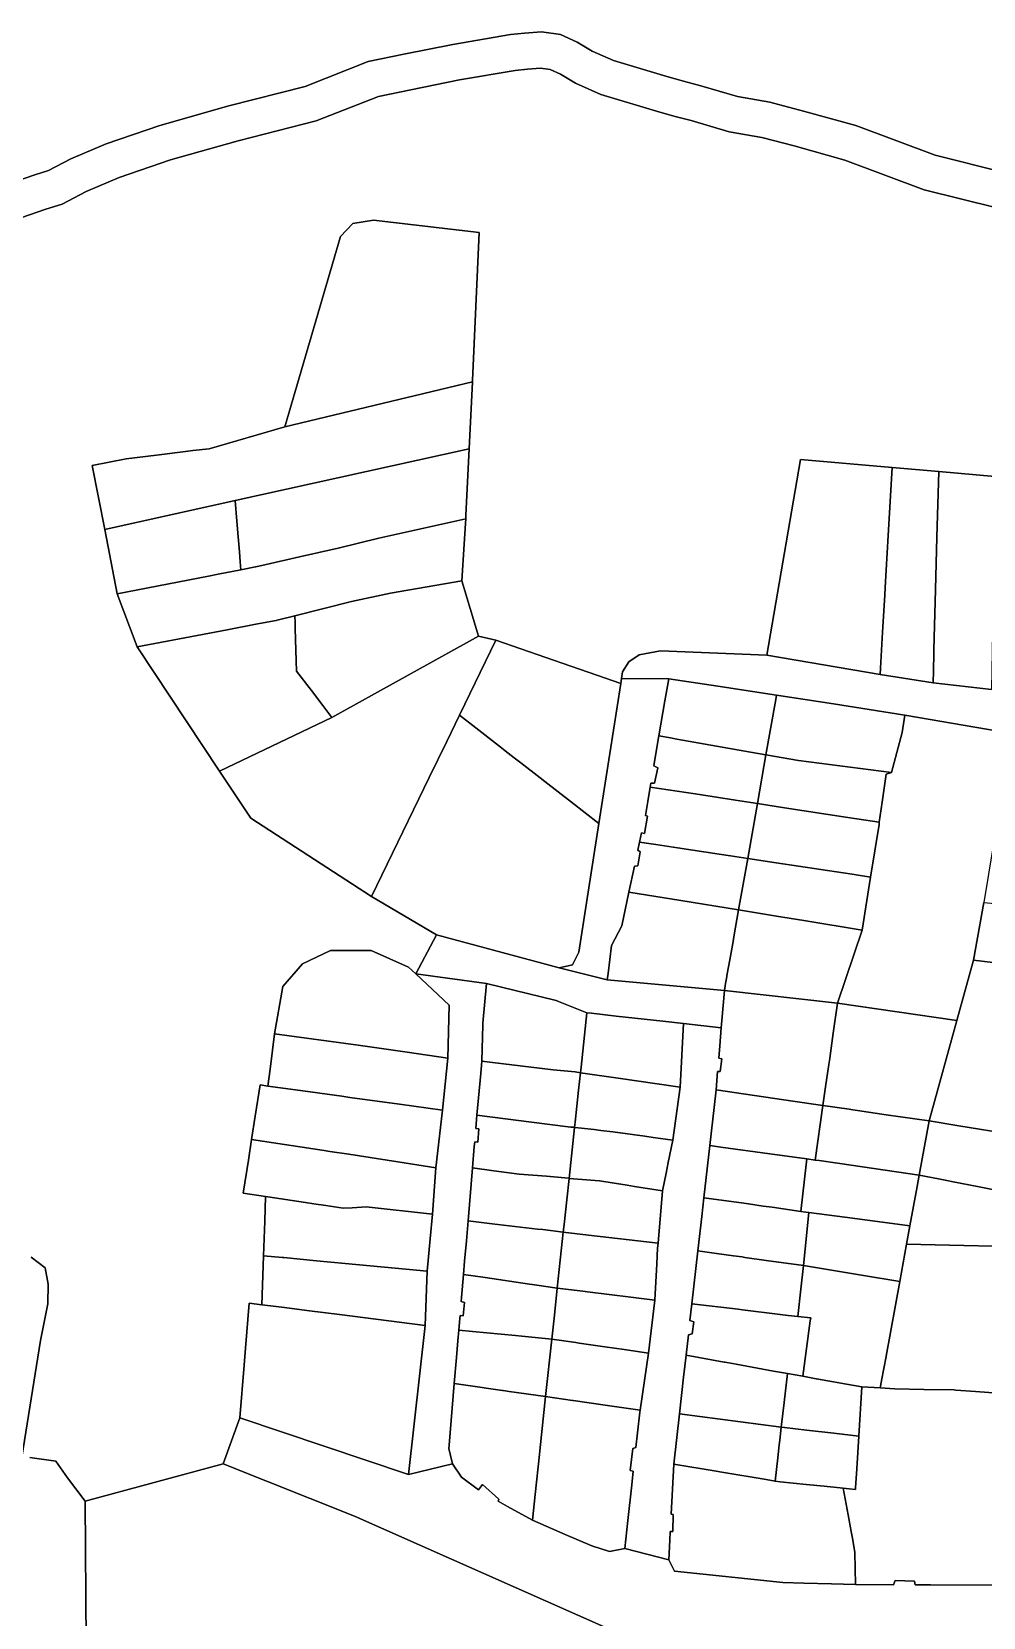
# Model space of a CAD drawing. Header units: inches. Extents: x 469561 to 471650, y 1000291 to 1003909.
# Drawn here: x 470096.2 to 470271.3, y 1002237.2 to 1002528.9 of the extents above; entities that cross this region are included whole.
import ezdxf

# ---------------------------------------------------------------- set-up
doc = ezdxf.new("R2010")
doc.units = ezdxf.units.IN
doc.header["$MEASUREMENT"] = 0
doc.layers.add('Gulele_10_08_New_Parcel', color=7, linetype='Continuous')

msp = doc.modelspace()

# ---------------------------------------------------------------- linework, layer by layer
at = {"layer": 'Gulele_10_08_New_Parcel'}
for points in [[(470086.4645, 1002499.0156), (470096.7161, 1002502.5503), (470099.2578, 1002503.3285), (470103.3565, 1002505.4625), (470109.8783, 1002508.2417), (470119.7295, 1002511.6239), (470132.4184, 1002515.1874), (470146.4736, 1002518.8035), (470158.0795, 1002523.3517), (470164.6548, 1002524.7047), (470173.6845, 1002526.5169), (470184.298, 1002528.342), (470186.8625, 1002528.5646), (470190.0065, 1002528.8527), (470193.5168, 1002528.3488), (470196.5998, 1002526.9497), (470199.3611, 1002525.2687), (470203.2636, 1002523.5358), (470213.0756, 1002520.6316), (470216.141, 1002519.7282), (470219.309, 1002518.9112), (470226.0764, 1002516.9484), (470232.0091, 1002515.8879), (470238.2239, 1002514.264), (470247.8988, 1002511.5712), (470262.4491, 1002506.1606), (470275.1924, 1002502.9566)], [(470275.1924, 1002502.9566), (470262.4491, 1002506.1606), (470247.8988, 1002511.5712), (470238.2239, 1002514.264), (470232.0091, 1002515.8879), (470226.0764, 1002516.9484), (470219.309, 1002518.9112), (470216.141, 1002519.7282), (470213.0756, 1002520.6316), (470203.2636, 1002523.5358), (470199.3611, 1002525.2687), (470196.5998, 1002526.9497), (470193.5168, 1002528.3488), (470190.0065, 1002528.8527), (470186.8625, 1002528.5646), (470184.298, 1002528.342), (470173.6845, 1002526.5169), (470164.6548, 1002524.7047), (470158.0795, 1002523.3517), (470146.4736, 1002518.8035), (470132.4184, 1002515.1874), (470119.7295, 1002511.6239), (470109.8783, 1002508.2417), (470103.3565, 1002505.4625), (470099.2578, 1002503.3285), (470096.7161, 1002502.5503), (470086.4645, 1002499.0156)], [(470273.8485, 1002496.4296), (470260.4716, 1002499.7918), (470245.8421, 1002505.2323), (470236.4894, 1002507.8355), (470230.5795, 1002509.3789), (470224.5591, 1002510.4564), (470217.5499, 1002512.4888), (470214.3678, 1002513.3096), (470211.1899, 1002514.2459), (470200.9581, 1002517.2744), (470196.2659, 1002519.3588), (470193.4821, 1002521.0537), (470191.63, 1002521.8935), (470189.8352, 1002522.1512), (470187.4537, 1002521.9327), (470185.1524, 1002521.7326), (470174.904, 1002519.9705), (470165.9806, 1002518.1802), (470159.9791, 1002516.9453), (470148.5248, 1002512.4564), (470134.1487, 1002508.7572), (470121.7125, 1002505.2648), (470112.2671, 1002502.0216), (470106.2031, 1002499.4386), (470101.7899, 1002497.1406), (470098.7766, 1002496.2186), (470088.25, 1002492.5877)], [(470088.25, 1002492.5877), (470098.7766, 1002496.2186), (470101.7899, 1002497.1406), (470106.2031, 1002499.4386), (470112.2671, 1002502.0216), (470121.7125, 1002505.2648), (470134.1487, 1002508.7572), (470148.5248, 1002512.4564), (470159.9791, 1002516.9453), (470165.9806, 1002518.1802), (470174.904, 1002519.9705), (470185.1524, 1002521.7326), (470187.4537, 1002521.9327), (470189.8352, 1002522.1512), (470191.63, 1002521.8935), (470193.4821, 1002521.0537), (470196.2659, 1002519.3588), (470200.9581, 1002517.2744), (470211.1899, 1002514.2459), (470214.3678, 1002513.3096), (470217.5499, 1002512.4888), (470224.5591, 1002510.4564), (470230.5795, 1002509.3789), (470236.4894, 1002507.8355), (470245.8421, 1002505.2323), (470260.4716, 1002499.7918), (470273.8485, 1002496.4296)], [(470273.4868, 1002447.044), (470263.1323, 1002447.9509), (470254.5287, 1002448.7044), (470237.6893, 1002450.1793), (470231.4979, 1002414.1672), (470211.9298, 1002414.984), (470207.9539, 1002414.2159), (470206.0563, 1002412.9509), (470204.9267, 1002411.0985), (470204.7354, 1002409.8369), (470204.6015, 1002408.9533), (470200.206, 1002410.475), (470195.3946, 1002412.1407), (470181.5704, 1002416.9266), (470178.4301, 1002417.6536), (470175.3342, 1002427.858), (470175.7571, 1002434.5549), (470175.9986, 1002438.3791), (470176.0524, 1002439.2306), (470176.0953, 1002439.9096), (470176.6942, 1002452.1301), (470177.2969, 1002464.4263), (470177.3093, 1002464.6793), (470178.5392, 1002491.9291), (470159.0962, 1002494.2055), (470155.2904, 1002493.5712), (470153.0069, 1002491.1609), (470142.7313, 1002456.1477), (470128.8554, 1002452.0897), (470125.8107, 1002451.7811), (470124.4757, 1002451.6181), (470119.1224, 1002450.9643), (470113.5549, 1002450.2843), (470107.3201, 1002449.0746), (470109.6062, 1002437.2925), (470111.9044, 1002425.4477), (470115.5834, 1002415.6795), (470130.7597, 1002392.8433), (470136.5192, 1002384.1768), (470158.7358, 1002369.7663), (470170.6525, 1002362.7093), (470166.8762, 1002355.5202), (470165.5184, 1002356.792), (470158.668, 1002359.8367), (470151.1516, 1002359.8367), (470146.0138, 1002357.3629), (470142.3756, 1002353.2271), (470140.8705, 1002344.5277), (470140.4887, 1002341.5135), (470140.0401, 1002337.9729), (470139.6508, 1002334.8994), (470138.2119, 1002335.0991), (470137.3148, 1002329.3579), (470136.6451, 1002325.072), (470136.0516, 1002321.2736), (470135.1009, 1002315.1895), (470139.2048, 1002314.5696), (470139.0505, 1002310.0601), (470138.8326, 1002303.6878), (470138.5236, 1002294.656), (470136.2139, 1002294.9481), (470135.5432, 1002286.6767), (470135.2876, 1002283.5238), (470134.5013, 1002273.826), (470131.4008, 1002265.3846), (470106.0008, 1002258.5528), (470102.763, 1002262.8162), (470100.5972, 1002265.9038), (470095.817, 1002266.5476)], [(470276.6103, 1002399.7553), (470256.9067, 1002403.1139), (470243.7745, 1002405.2278), (470233.2666, 1002406.8136), (470222.4801, 1002408.4415), (470213.4287, 1002409.8075), (470204.7354, 1002409.8369), (470204.9267, 1002411.0985), (470206.0563, 1002412.9509), (470207.9539, 1002414.2159), (470211.9298, 1002414.984), (470231.4979, 1002414.1672), (470252.3393, 1002410.5793), (470262.0761, 1002409.0759), (470272.8402, 1002407.8661)], [(470096.0684, 1002303.3909), (470098.6579, 1002301.4449), (470099.1929, 1002298.4161), (470099.1396, 1002294.8507), (470097.7483, 1002288.0613), (470094.3136, 1002266.6355)], [(470094.3136, 1002266.6355), (470097.7483, 1002288.0613), (470099.1396, 1002294.8507), (470099.1929, 1002298.4161), (470098.6579, 1002301.4449), (470096.0684, 1002303.3909)], [(470275.6941, 1002243.0658), (470261.6288, 1002243.123), (470259.7121, 1002243.1308), (470258.8043, 1002243.1345), (470258.698, 1002243.8163), (470255.1348, 1002243.9012), (470254.7925, 1002243.1508), (470247.7793, 1002243.1793), (470247.6561, 1002249.0782), (470247.2608, 1002251.7136), (470247.0339, 1002252.9328), (470246.458, 1002256.0279), (470245.5472, 1002260.9221), (470246.6435, 1002260.8155), (470247.8172, 1002260.7014), (470247.8325, 1002260.9506), (470248.0475, 1002264.4644), (470248.4172, 1002270.5043), (470248.9702, 1002279.5388), (470252.3689, 1002279.3463), (470255.0628, 1002279.1938), (470260.3883, 1002279.089), (470265.9693, 1002278.9793), (470266.2883, 1002278.9562), (470269.9254, 1002278.6926), (470275.6293, 1002278.2793)], [(470208.6057, 1002232.262), (470155.5746, 1002255.7501), (470131.4008, 1002265.3846), (470134.5013, 1002273.826), (470165.5354, 1002263.4058), (470173.6294, 1002265.3686), (470175.2869, 1002262.9577), (470178.432, 1002260.5814), (470179.1433, 1002261.5934), (470182.1757, 1002258.8981), (470182.0554, 1002258.5381), (470183.7652, 1002257.5739), (470188.3208, 1002255.047), (470194.3695, 1002252.4141), (470199.2725, 1002250.2799), (470202.5059, 1002249.2614), (470205.3612, 1002249.8035), (470213.423, 1002247.7321), (470214.4719, 1002245.6557), (470234.4214, 1002243.5433), (470238.2736, 1002243.4383), (470243.3955, 1002243.2987), (470247.7793, 1002243.1793), (470254.7925, 1002243.1508), (470255.1348, 1002243.9012), (470258.698, 1002243.8163), (470258.8043, 1002243.1345), (470259.7121, 1002243.1308), (470261.6288, 1002243.123), (470275.6941, 1002243.0658)], [(470095.817, 1002266.5476), (470100.5972, 1002265.9038), (470102.763, 1002262.8162), (470106.0008, 1002258.5528), (470106.1759, 1002232.2769)], [(470106.1759, 1002232.2769), (470106.0008, 1002258.5528), (470131.4008, 1002265.3846), (470155.5746, 1002255.7501), (470208.6057, 1002232.262)]]:
    msp.add_lwpolyline(points, dxfattribs=at)
for points in [[(470142.7313, 1002456.1477), (470153.0069, 1002491.1609), (470155.2904, 1002493.5712), (470159.0962, 1002494.2055), (470178.5392, 1002491.9291), (470177.3093, 1002464.6793), (470177.2969, 1002464.4263)], [(470107.3201, 1002449.0746), (470113.5549, 1002450.2843), (470119.1224, 1002450.9643), (470124.4757, 1002451.6181), (470125.8107, 1002451.7811), (470128.8554, 1002452.0897), (470142.7313, 1002456.1477), (470177.2969, 1002464.4263), (470176.6942, 1002452.1301), (470133.6326, 1002442.6063), (470109.6062, 1002437.2925)], [(470133.6326, 1002442.6063), (470176.6942, 1002452.1301), (470176.0953, 1002439.9096), (470176.0524, 1002439.2306), (470160.0335, 1002435.7076), (470152.5549, 1002433.8262), (470145.454, 1002432.2182), (470139.3279, 1002430.831), (470137.4032, 1002430.3952), (470137.3708, 1002430.3889), (470134.6574, 1002429.8624), (470134.5383, 1002431.3436), (470134.3917, 1002433.1665), (470134.1686, 1002435.9409), (470133.9383, 1002438.8053)], [(470231.4979, 1002414.1672), (470237.6893, 1002450.1793), (470254.5287, 1002448.7044), (470253.8106, 1002436.2003), (470253.2585, 1002426.5868), (470253.1783, 1002425.1888), (470252.7889, 1002418.4086), (470252.4062, 1002411.7437), (470252.3393, 1002410.5793)], [(470252.3393, 1002410.5793), (470252.4062, 1002411.7437), (470252.7889, 1002418.4086), (470253.1783, 1002425.1888), (470253.2585, 1002426.5868), (470253.8106, 1002436.2003), (470254.5287, 1002448.7044), (470263.1323, 1002447.9509), (470262.8045, 1002435.8855), (470262.543, 1002426.2619), (470262.241, 1002415.1458), (470262.225, 1002414.555), (470262.1366, 1002411.3014), (470262.1365, 1002411.2976), (470262.0761, 1002409.0759)], [(470262.0761, 1002409.0759), (470262.1365, 1002411.2976), (470262.1366, 1002411.3014), (470262.225, 1002414.555), (470262.241, 1002415.1458), (470262.543, 1002426.2619), (470262.8045, 1002435.8855), (470263.1323, 1002447.9509), (470273.4868, 1002447.044), (470273.4251, 1002443.3067), (470273.3907, 1002441.224), (470273.3152, 1002436.647), (470273.1852, 1002428.7687), (470272.8402, 1002407.8661)], [(470109.6062, 1002437.2925), (470133.6326, 1002442.6063), (470133.9383, 1002438.8053), (470134.1686, 1002435.9409), (470134.3917, 1002433.1665), (470134.5383, 1002431.3436), (470134.6574, 1002429.8624), (470130.4961, 1002429.055), (470128.6779, 1002428.7022), (470111.9044, 1002425.4477)], [(470111.9044, 1002425.4477), (470128.6779, 1002428.7022), (470130.4961, 1002429.055), (470134.6574, 1002429.8624), (470137.3708, 1002430.3889), (470137.4032, 1002430.3952), (470139.3279, 1002430.831), (470145.454, 1002432.2182), (470152.5549, 1002433.8262), (470160.0335, 1002435.7076), (470176.0524, 1002439.2306), (470175.9986, 1002438.3791), (470175.7571, 1002434.5549), (470175.3342, 1002427.858), (470162.1849, 1002425.5495), (470155.0189, 1002424.0318), (470144.6096, 1002421.4131), (470141.3269, 1002420.5873), (470141.188, 1002420.5608), (470137.4141, 1002419.8413), (470132.168, 1002418.8412), (470115.5834, 1002415.6795)], [(470144.6096, 1002421.4131), (470155.0189, 1002424.0318), (470162.1849, 1002425.5495), (470175.3342, 1002427.858), (470178.4301, 1002417.6536), (470151.397, 1002402.714), (470149.7277, 1002404.9053), (470147.6434, 1002407.6415), (470144.9, 1002411.243), (470144.6781, 1002419.0145), (470144.6456, 1002420.1511)], [(470115.5834, 1002415.6795), (470132.168, 1002418.8412), (470137.4141, 1002419.8413), (470141.188, 1002420.5608), (470141.3269, 1002420.5873), (470144.6096, 1002421.4131), (470144.6456, 1002420.1511), (470144.6781, 1002419.0145), (470144.9, 1002411.243), (470147.6434, 1002407.6415), (470149.7277, 1002404.9053), (470151.397, 1002402.714), (470130.7597, 1002392.8433)], [(470130.7597, 1002392.8433), (470151.397, 1002402.714), (470178.4301, 1002417.6536), (470181.5704, 1002416.9266), (470174.8938, 1002403.1373), (470172.5487, 1002398.2942), (470169.3389, 1002391.6649), (470158.7358, 1002369.7663), (470136.5192, 1002384.1768)], [(470174.8938, 1002403.1373), (470181.5704, 1002416.9266), (470195.3946, 1002412.1407), (470200.206, 1002410.475), (470204.6015, 1002408.9533), (470200.5786, 1002383.1931), (470195.5181, 1002387.1226), (470190.5939, 1002390.9462), (470189.7615, 1002391.5926), (470186.2272, 1002394.337), (470184.9924, 1002395.2958), (470183.8798, 1002396.1597), (470182.0771, 1002397.5595), (470177.9186, 1002400.7886)], [(470193.2458, 1002356.626), (470195.7254, 1002357.1956), (470196.8839, 1002359.5347), (470200.5786, 1002383.1931), (470204.6015, 1002408.9533), (470204.7354, 1002409.8369), (470213.4287, 1002409.8075), (470212.7304, 1002405.7348), (470211.6263, 1002399.2947), (470211.2016, 1002396.8176), (470210.6881, 1002393.8227), (470211.4122, 1002393.4583), (470210.8289, 1002390.6346), (470210.1349, 1002390.596), (470210.0159, 1002389.9017), (470209.5609, 1002387.2481), (470209.1229, 1002384.6935), (470209.4924, 1002384.5203), (470208.9621, 1002381.3783), (470208.4309, 1002381.4573), (470208.0701, 1002379.7698), (470207.7502, 1002378.274), (470208.1879, 1002377.9603), (470207.7212, 1002375.3915), (470207.1183, 1002375.3188), (470206.1012, 1002370.5622), (470204.7817, 1002364.3916), (470202.9015, 1002360.7693), (470202.2614, 1002355.598), (470202.1175, 1002354.4359)], [(470211.6263, 1002399.2947), (470212.7304, 1002405.7348), (470213.4287, 1002409.8075), (470222.4801, 1002408.4415), (470233.2666, 1002406.8136), (470233.1254, 1002406.0142), (470231.3251, 1002395.821), (470227.4263, 1002396.5085), (470214.9165, 1002398.7145), (470213.735, 1002398.9229)], [(470231.3251, 1002395.821), (470233.1254, 1002406.0142), (470233.2666, 1002406.8136), (470243.7745, 1002405.2278), (470256.9067, 1002403.1139), (470256.3978, 1002399.9522), (470254.4617, 1002392.5557), (470237.3312, 1002394.7619)], [(470158.7358, 1002369.7663), (470169.3389, 1002391.6649), (470172.5487, 1002398.2942), (470174.8938, 1002403.1373), (470177.9186, 1002400.7886), (470182.0771, 1002397.5595), (470183.8798, 1002396.1597), (470184.9924, 1002395.2958), (470186.2272, 1002394.337), (470189.7615, 1002391.5926), (470190.5939, 1002390.9462), (470195.5181, 1002387.1226), (470200.5786, 1002383.1931), (470196.8839, 1002359.5347), (470195.7254, 1002357.1956), (470193.2458, 1002356.626), (470170.6525, 1002362.7093)], [(470244.5084, 1002350.1395), (470249.0317, 1002363.5793), (470250.5886, 1002373.3306), (470252.1339, 1002383.0089), (470252.1923, 1002383.4202), (470252.7152, 1002387.104), (470253.4446, 1002392.2424), (470254.4617, 1002392.5557), (470256.3978, 1002399.9522), (470256.9067, 1002403.1139), (470276.6103, 1002399.7553), (470274.8236, 1002389.0004), (470274.2964, 1002385.8264), (470273.9214, 1002383.5691), (470273.2456, 1002379.5012), (470273.1752, 1002379.0775), (470271.4393, 1002368.6793), (470269.5593, 1002358.0793), (470266.4866, 1002346.9691)], [(470210.0159, 1002389.9017), (470210.1349, 1002390.596), (470210.8289, 1002390.6346), (470211.4122, 1002393.4583), (470210.6881, 1002393.8227), (470211.2016, 1002396.8176), (470211.6263, 1002399.2947), (470213.735, 1002398.9229), (470214.9165, 1002398.7145), (470227.4263, 1002396.5085), (470231.3251, 1002395.821), (470229.7442, 1002386.8699), (470226.542, 1002387.362), (470225.6884, 1002387.4932), (470218.3216, 1002388.6253)], [(470229.7442, 1002386.8699), (470231.3251, 1002395.821), (470237.3312, 1002394.7619), (470254.4617, 1002392.5557), (470253.4446, 1002392.2424), (470252.7152, 1002387.104), (470252.1923, 1002383.4202), (470248.0476, 1002384.0571), (470246.4176, 1002384.3076), (470234.7611, 1002386.099)], [(470208.0701, 1002379.7698), (470208.4309, 1002381.4573), (470208.9621, 1002381.3783), (470209.4924, 1002384.5203), (470209.1229, 1002384.6935), (470209.5609, 1002387.2481), (470210.0159, 1002389.9017), (470218.3216, 1002388.6253), (470225.6884, 1002387.4932), (470226.542, 1002387.362), (470229.7442, 1002386.8699), (470227.9582, 1002376.7579), (470224.7707, 1002377.2406), (470222.7286, 1002377.5499), (470215.0611, 1002378.7111), (470211.0484, 1002379.3188)], [(470227.9582, 1002376.7579), (470229.7442, 1002386.8699), (470234.7611, 1002386.099), (470246.4176, 1002384.3076), (470248.0476, 1002384.0571), (470252.1923, 1002383.4202), (470252.1339, 1002383.0089), (470250.5886, 1002373.3306), (470247.1685, 1002373.8485), (470245.5183, 1002374.0985), (470233.2033, 1002375.9635)], [(470206.1012, 1002370.5622), (470207.1183, 1002375.3188), (470207.7212, 1002375.3915), (470208.1879, 1002377.9603), (470207.7502, 1002378.274), (470208.0701, 1002379.7698), (470211.0484, 1002379.3188), (470215.0611, 1002378.7111), (470222.7286, 1002377.5499), (470224.7707, 1002377.2406), (470227.9582, 1002376.7579), (470227.717, 1002375.392), (470226.2841, 1002367.2793), (470215.6499, 1002369.009)], [(470226.2841, 1002367.2793), (470227.717, 1002375.392), (470227.9582, 1002376.7579), (470233.2033, 1002375.9635), (470245.5183, 1002374.0985), (470247.1685, 1002373.8485), (470250.5886, 1002373.3306), (470249.0317, 1002363.5793), (470238.2799, 1002365.3281), (470233.2833, 1002366.1409)], [(470202.1175, 1002354.4359), (470202.2614, 1002355.598), (470202.9015, 1002360.7693), (470204.7817, 1002364.3916), (470206.1012, 1002370.5622), (470215.6499, 1002369.009), (470226.2841, 1002367.2793), (470225.4162, 1002362.3654), (470225.2602, 1002361.4818), (470224.6676, 1002358.1269), (470224.2055, 1002355.5105), (470224.057, 1002354.6692), (470223.8907, 1002353.7278), (470223.6697, 1002352.4766)], [(470269.5593, 1002358.0793), (470271.4393, 1002368.6793), (470288.8809, 1002367.0556), (470295.5499, 1002366.4348), (470296.3556, 1002366.3598), (470297.0401, 1002366.2961), (470295.8288, 1002357.0136), (470295.5564, 1002354.9257), (470293.7077, 1002355.15), (470288.3614, 1002355.7985)], [(470223.6697, 1002352.4766), (470223.8907, 1002353.7278), (470224.057, 1002354.6692), (470224.2055, 1002355.5105), (470224.6676, 1002358.1269), (470225.2602, 1002361.4818), (470225.4162, 1002362.3654), (470226.2841, 1002367.2793), (470233.2833, 1002366.1409), (470238.2799, 1002365.3281), (470249.0317, 1002363.5793), (470244.5084, 1002350.1395)], [(470166.8762, 1002355.5202), (470170.6525, 1002362.7093), (470193.2458, 1002356.626), (470202.1175, 1002354.4359), (470223.6697, 1002352.4766), (470223.209, 1002346.9737), (470223.0917, 1002345.5719), (470216.1356, 1002346.3766), (470212.3338, 1002346.8038), (470203.7702, 1002347.766), (470199.1789, 1002348.282), (470198.3535, 1002348.3747), (470193.1203, 1002350.4543), (470192.7084, 1002350.618), (470179.8711, 1002353.7468)], [(470140.8705, 1002344.5277), (470142.3756, 1002353.2271), (470146.0138, 1002357.3629), (470151.1516, 1002359.8367), (470158.668, 1002359.8367), (470165.5184, 1002356.792), (470166.8762, 1002355.5202), (470173.0348, 1002349.7513), (470172.7494, 1002340.0466), (470165.2983, 1002341.1143), (470156.2645, 1002342.4088)], [(470261.3695, 1002328.4667), (470266.4866, 1002346.9691), (470269.5593, 1002358.0793), (470288.3614, 1002355.7985), (470293.7077, 1002355.15), (470295.5564, 1002354.9257), (470294.4325, 1002346.3125), (470294.1293, 1002343.989), (470293.6257, 1002338.6985), (470292.3314, 1002325.1027), (470292.2086, 1002318.0858), (470285.0768, 1002318.3293), (470282.2152, 1002318.427), (470281.5255, 1002318.4506), (470278.9673, 1002318.5379), (470279.0334, 1002323.3816), (470279.064, 1002325.6195), (470276.7209, 1002325.9965), (470266.8104, 1002327.5912)], [(470165.5354, 1002263.4058), (470168.563, 1002290.8568), (470168.9436, 1002300.847), (470169.501, 1002306.8018), (470169.9241, 1002311.3215), (470170.5611, 1002319.8759), (470171.798, 1002330.437), (470172.7494, 1002340.0466), (470173.0348, 1002349.7513), (470166.8762, 1002355.5202), (470179.8711, 1002353.7468), (470179.181, 1002346.431), (470179.1752, 1002346.1636), (470179.0311, 1002339.4698), (470178.8213, 1002337.1943), (470178.1163, 1002329.5485), (470177.91, 1002327.0992), (470178.4964, 1002327.0042), (470178.2843, 1002324.5423), (470177.7029, 1002324.6404), (470177.6307, 1002323.784), (470177.2965, 1002319.8166), (470176.4772, 1002310.0896), (470176.1698, 1002306.4407), (470175.8549, 1002302.7024), (470175.6469, 1002300.2333), (470175.2915, 1002296.0133), (470175.2264, 1002295.2401), (470175.8034, 1002295.084), (470175.6126, 1002292.6434), (470175.0104, 1002292.676), (470174.9668, 1002292.159), (470174.7825, 1002289.9707), (470174.6181, 1002288.0191), (470174.3587, 1002284.9392), (470173.9564, 1002280.1635), (470172.9993, 1002268.8014), (470172.9513, 1002268.2316), (470173.256, 1002266.945), (470173.6294, 1002265.3686)], [(470179.0311, 1002339.4698), (470179.1752, 1002346.1636), (470179.181, 1002346.431), (470179.8711, 1002353.7468), (470192.7084, 1002350.618), (470193.1203, 1002350.4543), (470198.3535, 1002348.3747), (470197.2768, 1002338.3592), (470197.1652, 1002337.3204), (470196.2187, 1002337.4765), (470192.1775, 1002337.8982), (470191.6843, 1002337.9497), (470180.9871, 1002339.2446)], [(470222.1379, 1002334.1788), (470222.4213, 1002337.5638), (470222.9067, 1002337.5569), (470223.2036, 1002339.9131), (470222.6294, 1002340.0495), (470222.819, 1002342.3146), (470223.0917, 1002345.5719), (470223.209, 1002346.9737), (470223.6697, 1002352.4766), (470244.5084, 1002350.1395), (470243.7155, 1002344.6014), (470243.7149, 1002344.5975), (470243.0592, 1002340.0173), (470243.0529, 1002339.9738), (470242.8923, 1002338.8517), (470242.3007, 1002334.7199), (470241.8131, 1002331.3141), (470236.2833, 1002332.1192)], [(470241.8131, 1002331.3141), (470242.3007, 1002334.7199), (470242.8923, 1002338.8517), (470243.0529, 1002339.9738), (470243.0592, 1002340.0173), (470243.7149, 1002344.5975), (470243.7155, 1002344.6014), (470244.5084, 1002350.1395), (470266.4866, 1002346.9691), (470261.3695, 1002328.4667), (470253.4719, 1002329.6166), (470248.1743, 1002330.3879), (470247.3047, 1002330.5145), (470246.6335, 1002330.6123)], [(470197.1652, 1002337.3204), (470197.2768, 1002338.3592), (470198.3535, 1002348.3747), (470199.1789, 1002348.282), (470203.7702, 1002347.766), (470212.3338, 1002346.8038), (470216.1356, 1002346.3766), (470215.5181, 1002334.6672), (470210.8623, 1002335.3403), (470204.5693, 1002336.25)], [(470139.6508, 1002334.8994), (470140.0401, 1002337.9729), (470140.4887, 1002341.5135), (470140.8705, 1002344.5277), (470156.2645, 1002342.4088), (470165.2983, 1002341.1143), (470172.7494, 1002340.0466), (470171.798, 1002330.437), (470163.8883, 1002331.535), (470154.7186, 1002332.8078), (470153.2507, 1002333.0116), (470144.7483, 1002334.1918)], [(470205.3612, 1002249.8035), (470205.9207, 1002254.9535), (470206.6359, 1002261.5375), (470206.9067, 1002264.0307), (470206.3287, 1002264.1614), (470206.8377, 1002268.1938), (470207.3813, 1002268.3995), (470207.674, 1002271.0937), (470208.0891, 1002274.9149), (470208.1432, 1002275.2772), (470208.9576, 1002280.7344), (470209.7072, 1002285.7573), (470210.8793, 1002295.4793), (470211.2248, 1002302.164), (470211.3751, 1002305.0732), (470211.4513, 1002305.9779), (470212.2616, 1002315.5998), (470212.9412, 1002318.8728), (470213.3527, 1002320.8548), (470214.1938, 1002324.9058), (470215.5181, 1002334.6672), (470216.1356, 1002346.3766), (470223.0917, 1002345.5719), (470222.819, 1002342.3146), (470222.6294, 1002340.0495), (470223.2036, 1002339.9131), (470222.9067, 1002337.5569), (470222.4213, 1002337.5638), (470222.1379, 1002334.1788), (470222.094, 1002333.6543), (470220.9918, 1002323.9402), (470219.9042, 1002314.354), (470219.5122, 1002310.8993), (470218.7957, 1002304.5846), (470217.6921, 1002294.8575), (470217.3383, 1002291.7388), (470218.0602, 1002291.4932), (470217.7209, 1002289.2856), (470217.0444, 1002289.1486), (470216.6145, 1002285.3603), (470216.1577, 1002281.3336), (470215.3912, 1002274.5777), (470214.3427, 1002265.337), (470213.8618, 1002256.1318), (470214.2532, 1002256.0436), (470214.1577, 1002252.9657), (470213.6956, 1002252.9498), (470213.6108, 1002251.3267), (470213.423, 1002247.7321)], [(470178.1163, 1002329.5485), (470178.8213, 1002337.1943), (470179.0311, 1002339.4698), (470180.9871, 1002339.2446), (470191.6843, 1002337.9497), (470192.1775, 1002337.8982), (470196.2187, 1002337.4765), (470197.1652, 1002337.3204), (470196.821, 1002334.1192), (470196.1921, 1002328.2683), (470196.0858, 1002327.2801), (470195.926, 1002327.2982), (470195.4355, 1002327.3576), (470191.0753, 1002327.8859)], [(470196.0858, 1002327.2801), (470196.1921, 1002328.2683), (470196.821, 1002334.1192), (470197.1652, 1002337.3204), (470204.5693, 1002336.25), (470210.8623, 1002335.3403), (470215.5181, 1002334.6672), (470214.1938, 1002324.9058), (470210.5456, 1002325.426), (470209.0351, 1002325.6414), (470203.1593, 1002326.4793), (470200.9049, 1002326.7345), (470199.7053, 1002326.8703), (470196.7359, 1002327.2065)], [(470136.6451, 1002325.072), (470137.3148, 1002329.3579), (470138.2119, 1002335.0991), (470139.6508, 1002334.8994), (470144.7483, 1002334.1918), (470153.2507, 1002333.0116), (470154.7186, 1002332.8078), (470163.8883, 1002331.535), (470171.798, 1002330.437), (470170.5611, 1002319.8759), (470163.5668, 1002320.9475), (470154.5206, 1002322.3334), (470151.0541, 1002322.8645), (470150.0046, 1002323.0253)], [(470220.9918, 1002323.9402), (470222.094, 1002333.6543), (470222.1379, 1002334.1788), (470236.2833, 1002332.1192), (470241.8131, 1002331.3141), (470240.3763, 1002321.2787), (470238.8537, 1002321.4878), (470232.0207, 1002322.4259), (470223.0088, 1002323.6633)], [(470177.2965, 1002319.8166), (470177.6307, 1002323.784), (470177.7029, 1002324.6404), (470178.2843, 1002324.5423), (470178.4964, 1002327.0042), (470177.91, 1002327.0992), (470178.1163, 1002329.5485), (470191.0753, 1002327.8859), (470195.4355, 1002327.3576), (470195.926, 1002327.2982), (470196.0858, 1002327.2801), (470195.079, 1002317.9142), (470194.9749, 1002317.9224), (470190.9487, 1002318.3289), (470185.877, 1002318.7055), (470181.2416, 1002319.3057)], [(470240.3763, 1002321.2787), (470241.8131, 1002331.3141), (470246.6335, 1002330.6123), (470247.3047, 1002330.5145), (470248.1743, 1002330.3879), (470253.4719, 1002329.6166), (470261.3695, 1002328.4667), (470259.5444, 1002318.5064), (470244.9451, 1002320.6224), (470244.4669, 1002320.6917), (470241.1441, 1002321.1733)], [(470195.079, 1002317.9142), (470196.0858, 1002327.2801), (470196.7359, 1002327.2065), (470199.7053, 1002326.8703), (470200.9049, 1002326.7345), (470203.1593, 1002326.4793), (470209.0351, 1002325.6414), (470210.5456, 1002325.426), (470214.1938, 1002324.9058), (470213.3527, 1002320.8548), (470212.9412, 1002318.8728), (470212.2616, 1002315.5998), (470207.0957, 1002316.4256), (470205.7565, 1002316.6442), (470200.6878, 1002317.4718)], [(470259.5444, 1002318.5064), (470261.3695, 1002328.4667), (470266.8104, 1002327.5912), (470276.7209, 1002325.9965), (470279.064, 1002325.6195), (470279.0334, 1002323.3816), (470278.9673, 1002318.5379), (470278.9147, 1002314.6876), (470270.5887, 1002316.329), (470265.4799, 1002317.3362), (470264.9314, 1002317.4444), (470263.0684, 1002317.8117)], [(470135.1009, 1002315.1895), (470136.0516, 1002321.2736), (470136.6451, 1002325.072), (470150.0046, 1002323.0253), (470151.0541, 1002322.8645), (470154.5206, 1002322.3334), (470163.5668, 1002320.9475), (470170.5611, 1002319.8759), (470169.9241, 1002311.3215), (470157.7317, 1002312.6758), (470155.1641, 1002312.5146), (470153.5001, 1002312.4101), (470150.3188, 1002312.8907), (470148.0939, 1002313.2268), (470146.5346, 1002313.4623), (470139.6411, 1002314.5037), (470139.2048, 1002314.5696)], [(470219.9042, 1002314.354), (470220.9918, 1002323.9402), (470223.0088, 1002323.6633), (470232.0207, 1002322.4259), (470238.8537, 1002321.4878), (470238.4356, 1002317.7856), (470237.7639, 1002311.8384), (470232.4521, 1002312.5866), (470230.8116, 1002312.8177), (470228.1209, 1002313.1967), (470226.7937, 1002313.3836)], [(470237.7639, 1002311.8384), (470238.4356, 1002317.7856), (470238.8537, 1002321.4878), (470240.3763, 1002321.2787), (470241.1441, 1002321.1733), (470244.4669, 1002320.6917), (470244.9451, 1002320.6224), (470259.5444, 1002318.5064), (470259.1633, 1002316.4265), (470257.839, 1002309.1991), (470246.3114, 1002310.7063), (470245.839, 1002310.7681), (470239.2003, 1002311.6361), (470238.6834, 1002311.7089)], [(470176.4772, 1002310.0896), (470177.2965, 1002319.8166), (470181.2416, 1002319.3057), (470185.877, 1002318.7055), (470190.9487, 1002318.3289), (470194.9749, 1002317.9224), (470195.079, 1002317.9142), (470194.651, 1002313.9324), (470194.1641, 1002309.4035), (470194.0162, 1002308.0276), (470190.2257, 1002308.4733), (470189.2818, 1002308.5842), (470180.9053, 1002309.569)], [(470194.0162, 1002308.0276), (470194.1641, 1002309.4035), (470194.651, 1002313.9324), (470195.079, 1002317.9142), (470200.6878, 1002317.4718), (470205.7565, 1002316.6442), (470207.0957, 1002316.4256), (470212.2616, 1002315.5998), (470211.4513, 1002305.9779), (470198.6623, 1002307.4814)], [(470257.2169, 1002305.8038), (470257.839, 1002309.1991), (470259.1633, 1002316.4265), (470259.5444, 1002318.5064), (470263.0684, 1002317.8117), (470264.9314, 1002317.4444), (470265.4799, 1002317.3362), (470270.5887, 1002316.329), (470278.9147, 1002314.6876), (470278.8936, 1002313.1475), (470278.7863, 1002305.2935), (470275.7105, 1002305.3663), (470265.0919, 1002305.6175)], [(470138.8326, 1002303.6878), (470139.0505, 1002310.0601), (470139.2048, 1002314.5696), (470139.6411, 1002314.5037), (470146.5346, 1002313.4623), (470148.0939, 1002313.2268), (470150.3188, 1002312.8907), (470153.5001, 1002312.4101), (470155.1641, 1002312.5146), (470157.7317, 1002312.6758), (470169.9241, 1002311.3215), (470169.501, 1002306.8018), (470168.9436, 1002300.847), (470163.0512, 1002301.4029), (470153.8408, 1002302.2719), (470148.6129, 1002302.7651), (470142.5598, 1002303.3362), (470142.3268, 1002303.3582)], [(470218.7957, 1002304.5846), (470219.5122, 1002310.8993), (470219.9042, 1002314.354), (470226.7937, 1002313.3836), (470228.1209, 1002313.1967), (470230.8116, 1002312.8177), (470232.4521, 1002312.5866), (470237.7639, 1002311.8384), (470238.6834, 1002311.7089), (470239.2003, 1002311.6361), (470238.2537, 1002301.8605), (470231.3783, 1002302.823), (470227.4557, 1002303.3722), (470226.9337, 1002303.4453), (470225.35, 1002303.667), (470222.2171, 1002304.1056)], [(470175.6469, 1002300.2333), (470175.8549, 1002302.7024), (470176.1698, 1002306.4407), (470176.4772, 1002310.0896), (470180.9053, 1002309.569), (470189.2818, 1002308.5842), (470190.2257, 1002308.4733), (470194.0162, 1002308.0276), (470192.9075, 1002297.7143), (470189.1464, 1002298.2663), (470188.3028, 1002298.3901), (470187.7953, 1002298.4646), (470179.607, 1002299.6567)], [(470238.2537, 1002301.8605), (470239.2003, 1002311.6361), (470245.839, 1002310.7681), (470246.3114, 1002310.7063), (470257.839, 1002309.1991), (470257.2169, 1002305.8038), (470255.9585, 1002298.9362), (470248.9297, 1002300.0971), (470245.9419, 1002300.5906)], [(470192.9075, 1002297.7143), (470194.0162, 1002308.0276), (470198.6623, 1002307.4814), (470211.4513, 1002305.9779), (470211.3751, 1002305.0732), (470211.2248, 1002302.164), (470210.8793, 1002295.4793), (470206.4432, 1002296.031), (470198.4664, 1002297.023), (470197.6251, 1002297.1276)], [(470138.5236, 1002294.656), (470138.8326, 1002303.6878), (470142.3268, 1002303.3582), (470142.5598, 1002303.3362), (470148.6129, 1002302.7651), (470153.8408, 1002302.2719), (470163.0512, 1002301.4029), (470168.9436, 1002300.847), (470168.563, 1002290.8568), (470152.8149, 1002292.8485), (470147.2874, 1002293.5476), (470142.1958, 1002294.1915)], [(470217.6921, 1002294.8575), (470218.7957, 1002304.5846), (470222.2171, 1002304.1056), (470225.35, 1002303.667), (470226.9337, 1002303.4453), (470227.4557, 1002303.3722), (470231.3783, 1002302.823), (470238.2537, 1002301.8605), (470237.7694, 1002297.4973), (470237.2129, 1002292.4834), (470235.4098, 1002292.7027), (470233.9704, 1002292.8778), (470227.0303, 1002293.7218), (470226.1924, 1002293.8237)], [(470252.3689, 1002279.3463), (470252.6074, 1002280.6481), (470252.6175, 1002280.703), (470253.4348, 1002285.1632), (470253.438, 1002285.1809), (470255.9585, 1002298.9362), (470257.2169, 1002305.8038), (470265.0919, 1002305.6175), (470275.7105, 1002305.3663), (470278.7863, 1002305.2935), (470278.7793, 1002304.7793), (470278.7493, 1002303.7793), (470278.5656, 1002299.6049), (470278.5293, 1002298.7793), (470278.1669, 1002294.9899), (470277.7315, 1002290.4371), (470276.3683, 1002278.2516), (470275.6293, 1002278.2793), (470269.9254, 1002278.6926), (470266.2883, 1002278.9562), (470265.9693, 1002278.9793), (470260.3883, 1002279.089), (470255.0628, 1002279.1938)], [(470174.7825, 1002289.9707), (470174.9668, 1002292.159), (470175.0104, 1002292.676), (470175.6126, 1002292.6434), (470175.8034, 1002295.084), (470175.2264, 1002295.2401), (470175.2915, 1002296.0133), (470175.6469, 1002300.2333), (470179.607, 1002299.6567), (470187.7953, 1002298.4646), (470188.3028, 1002298.3901), (470189.1464, 1002298.2663), (470192.9075, 1002297.7143), (470192.3759, 1002292.7694), (470191.8989, 1002288.3314), (470186.4118, 1002288.8597), (470185.2108, 1002288.9753), (470177.3103, 1002289.7294)], [(470237.2129, 1002292.4834), (470237.7694, 1002297.4973), (470238.2537, 1002301.8605), (470245.9419, 1002300.5906), (470248.9297, 1002300.0971), (470255.9585, 1002298.9362), (470253.438, 1002285.1809), (470253.4348, 1002285.1632), (470252.6175, 1002280.703), (470252.6074, 1002280.6481), (470252.3689, 1002279.3463), (470248.9702, 1002279.5388), (470245.098, 1002280.2355), (470243.7463, 1002280.4787), (470240.6485, 1002281.0361), (470240.584, 1002281.0477), (470238.1047, 1002281.4937), (470239.4869, 1002291.6759), (470239.5675, 1002292.2698)], [(470191.8989, 1002288.3314), (470192.3759, 1002292.7694), (470192.9075, 1002297.7143), (470197.6251, 1002297.1276), (470198.4664, 1002297.023), (470206.4432, 1002296.031), (470210.8793, 1002295.4793), (470209.7072, 1002285.7573), (470205.2263, 1002286.405), (470201.6455, 1002286.9226), (470196.9302, 1002287.6042), (470196.3434, 1002287.6889)], [(470134.5013, 1002273.826), (470135.2876, 1002283.5238), (470135.5432, 1002286.6767), (470136.2139, 1002294.9481), (470138.5236, 1002294.656), (470142.1958, 1002294.1915), (470147.2874, 1002293.5476), (470152.8149, 1002292.8485), (470168.563, 1002290.8568), (470165.5354, 1002263.4058)], [(470216.6145, 1002285.3603), (470217.0444, 1002289.1486), (470217.7209, 1002289.2856), (470218.0602, 1002291.4932), (470217.3383, 1002291.7388), (470217.6921, 1002294.8575), (470226.1924, 1002293.8237), (470227.0303, 1002293.7218), (470233.9704, 1002292.8778), (470235.4098, 1002292.7027), (470237.2129, 1002292.4834), (470239.5675, 1002292.2698), (470239.4869, 1002291.6759), (470238.1047, 1002281.4937), (470235.2667, 1002282.0044), (470233.8434, 1002282.2604), (470232.7202, 1002282.4625), (470225.8123, 1002283.7054), (470225.1656, 1002283.8218), (470223.7842, 1002284.0703), (470223.6137, 1002284.101)], [(470173.9564, 1002280.1635), (470174.3587, 1002284.9392), (470174.6181, 1002288.0191), (470174.7825, 1002289.9707), (470177.3103, 1002289.7294), (470185.2108, 1002288.9753), (470186.4118, 1002288.8597), (470191.8989, 1002288.3314), (470190.7626, 1002277.7614), (470184.0259, 1002278.7243), (470182.9721, 1002278.8749), (470182.8147, 1002278.8974), (470179.8451, 1002279.3218), (470179.0887, 1002279.4299)], [(470190.7626, 1002277.7614), (470191.8989, 1002288.3314), (470196.3434, 1002287.6889), (470196.9302, 1002287.6042), (470201.6455, 1002286.9226), (470205.2263, 1002286.405), (470209.7072, 1002285.7573), (470208.9576, 1002280.7344), (470208.1432, 1002275.2772), (470202.155, 1002276.1331), (470195.8123, 1002277.0396), (470195.7292, 1002277.0515)], [(470215.3912, 1002274.5777), (470216.1577, 1002281.3336), (470216.6145, 1002285.3603), (470223.6137, 1002284.101), (470223.7842, 1002284.0703), (470225.1656, 1002283.8218), (470225.8123, 1002283.7054), (470232.7202, 1002282.4625), (470233.8434, 1002282.2604), (470235.2667, 1002282.0044), (470234.6588, 1002276.7065), (470234.19, 1002272.6211), (470234.1334, 1002272.1275)], [(470172.9513, 1002268.2316), (470172.9993, 1002268.8014), (470173.9564, 1002280.1635), (470179.0887, 1002279.4299), (470179.8451, 1002279.3218), (470182.8147, 1002278.8974), (470182.9721, 1002278.8749), (470184.0259, 1002278.7243), (470190.7626, 1002277.7614), (470189.6885, 1002267.7696), (470189.6144, 1002267.0806), (470188.828, 1002259.7647), (470188.3208, 1002255.047), (470183.7652, 1002257.5739), (470182.0554, 1002258.5381), (470182.1757, 1002258.8981), (470179.1433, 1002261.5934), (470178.432, 1002260.5814), (470175.2869, 1002262.9577), (470173.6294, 1002265.3686), (470173.256, 1002266.945)], [(470234.1334, 1002272.1275), (470234.19, 1002272.6211), (470234.6588, 1002276.7065), (470235.2667, 1002282.0044), (470238.1047, 1002281.4937), (470240.584, 1002281.0477), (470240.6485, 1002281.0361), (470243.7463, 1002280.4787), (470245.098, 1002280.2355), (470248.9702, 1002279.5388), (470248.4172, 1002270.5043), (470243.8215, 1002271.0231), (470238.7841, 1002271.5918), (470234.7266, 1002272.0499)], [(470188.3208, 1002255.047), (470188.828, 1002259.7647), (470189.6144, 1002267.0806), (470189.6885, 1002267.7696), (470190.7626, 1002277.7614), (470195.7292, 1002277.0515), (470195.8123, 1002277.0396), (470202.155, 1002276.1331), (470208.1432, 1002275.2772), (470208.0891, 1002274.9149), (470207.674, 1002271.0937), (470207.3813, 1002268.3995), (470206.8377, 1002268.1938), (470206.3287, 1002264.1614), (470206.9067, 1002264.0307), (470206.6359, 1002261.5375), (470205.9207, 1002254.9535), (470205.3612, 1002249.8035), (470202.5059, 1002249.2614), (470199.2725, 1002250.2799), (470194.3695, 1002252.4141)], [(470214.3427, 1002265.337), (470215.3912, 1002274.5777), (470234.1334, 1002272.1275), (470233.8623, 1002269.7653), (470233.7641, 1002268.9088), (470233.484, 1002266.4679), (470232.9951, 1002262.2074), (470231.3374, 1002262.4855), (470223.1775, 1002263.8546), (470222.141, 1002264.0286)], [(470232.9951, 1002262.2074), (470233.484, 1002266.4679), (470233.7641, 1002268.9088), (470233.8623, 1002269.7653), (470234.1334, 1002272.1275), (470234.7266, 1002272.0499), (470238.7841, 1002271.5918), (470243.8215, 1002271.0231), (470248.4172, 1002270.5043), (470248.0475, 1002264.4644), (470247.8325, 1002260.9506), (470247.8172, 1002260.7014), (470246.6435, 1002260.8155), (470245.5472, 1002260.9221), (470243.8047, 1002261.0914), (470242.6081, 1002261.2078), (470242.0405, 1002261.2629), (470238.7099, 1002261.5867), (470233.9182, 1002262.0525)], [(470213.423, 1002247.7321), (470213.6108, 1002251.3267), (470213.6956, 1002252.9498), (470214.1577, 1002252.9657), (470214.2532, 1002256.0436), (470213.8618, 1002256.1318), (470214.3427, 1002265.337), (470222.141, 1002264.0286), (470223.1775, 1002263.8546), (470231.3374, 1002262.4855), (470232.9951, 1002262.2074), (470233.9182, 1002262.0525), (470238.7099, 1002261.5867), (470242.0405, 1002261.2629), (470242.6081, 1002261.2078), (470243.8047, 1002261.0914), (470245.5472, 1002260.9221), (470246.458, 1002256.0279), (470247.0339, 1002252.9328), (470247.2608, 1002251.7136), (470247.6561, 1002249.0782), (470247.7793, 1002243.1793), (470243.3955, 1002243.2987), (470238.2736, 1002243.4383), (470234.4214, 1002243.5433), (470214.4719, 1002245.6557)]]:
    msp.add_lwpolyline(points, close=True, dxfattribs=at)

doc.saveas('drawing.dxf')
